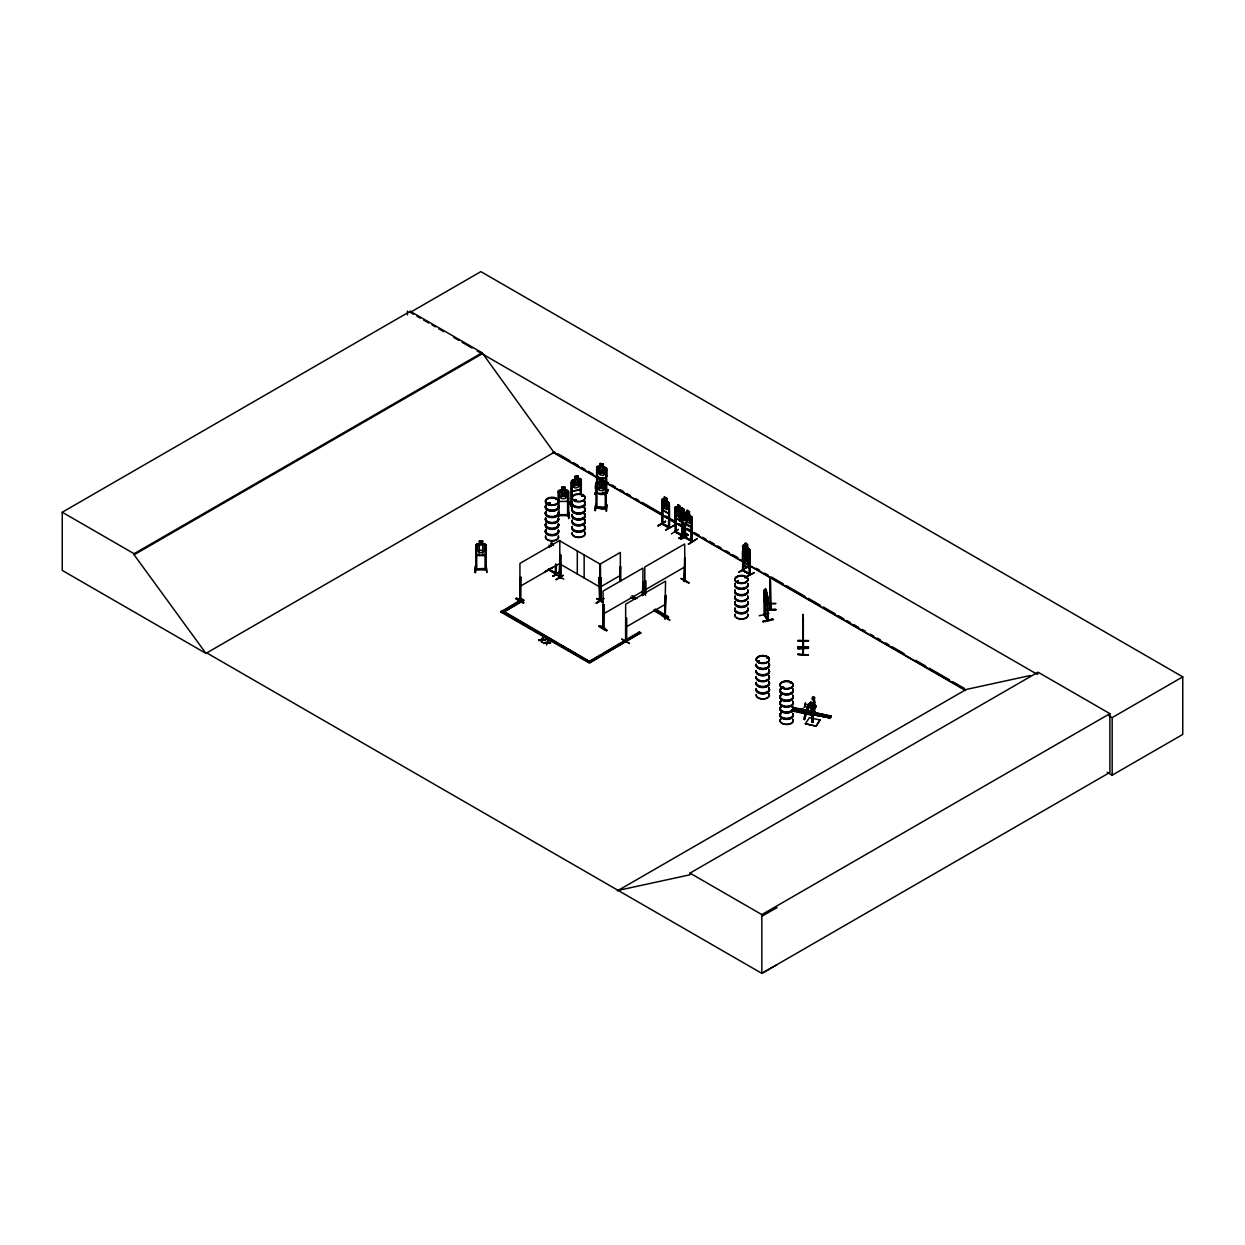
<?xml version="1.0" encoding="UTF-8"?>
<svg xmlns="http://www.w3.org/2000/svg" width="1245" height="1245" viewBox="0 0 1245 1245"><rect width="100%" height="100%" fill="white"/><g stroke="black" fill="none" stroke-linecap="round" stroke-linejoin="round"><path stroke-width="1.5" d="M802.963 635.323L802.963 630.655M802.869 628.071L802.963 632.46L802.963 625.395M808.674 705.199L809.935 703.005L808.876 706.117L808.736 703.674L807.865 704.732L807.709 707.611L809.063 705.386L808.41 706.989M802.854 617.038L802.807 635.744L802.745 627.262M803.025 616.353L802.916 634.997L802.932 626.951L802.729 629.954M802.854 622.36L802.978 619.356L802.978 620.71M802.854 620.648L802.807 633.207L802.869 625.924M802.869 627.994L802.854 626.608M759.232 661.826C756.804 659.523 759.87 663.943 759.294 660.908M758.361 661.764L758.952 660.83M767.62 658.091L767.091 658.216M783.416 687.271L781.658 687.1L783.681 686.944M790.404 683.334L791.057 683.054M802.869 628.258L802.792 622.126L802.916 626.188M802.854 620.71L803.009 614.516L802.916 647.073M802.729 639.697L802.776 633.534L802.916 640.801M803.009 614.516L802.9 617.442M814.354 708.421L814.417 712.28L814.495 708.452M813.172 705.433L813.639 700.484M804.286 707.425C804.379 708.716 805.531 702.522 805.406 702.927M599.359 481.815C590.799 481.519 611.637 482.438 602.829 481.971M596.962 484.507L595.981 484.678L596.962 484.507L596.962 507.493M606.284 490.748L605.21 493.58C596.137 497.844 592.807 486.811 597.118 481.722M599.359 478.983L602.829 479.138L599.359 478.983L599.467 481.986M595.717 504.536L594.892 510.621L595.732 504.49M595.468 510.652L596.293 504.069M605.381 484.896L606.331 484.928L605.381 484.896L605.241 507.524M605.21 493.58L597.086 493.144M606.019 511.119L606.86 504.552L606.595 511.104M809.935 703.005L804.519 719.61L804.13 717.042L805.375 715.05M814.572 703.985L814.666 702.398M813.576 700.157L813.965 698.554L812.02 697.916L812.285 699.674L814.401 699.55L814.588 704.608M603.047 602.502L596.728 598.44L602.736 601.911M767.698 603.451C765.504 613.692 771.169 592.573 764.041 590.332L764.508 589.912M763.994 597.833L764.368 601.226L764.103 590.208L764.461 615.512L764.399 613.956M767.527 619.668L768.087 620.508L767.683 596.915M810.448 702.336L816.238 706.008L810.448 702.336L810.448 708.218L813.701 710.506L810.713 707.814L810.713 701.947L816.238 706.615L813.701 710.506L813.172 708.172L813.172 722.084L812.238 722.333L810.713 701.947L810.448 708.218L812.487 708.14L813.312 704.826L814.837 705.152L813.997 708.467L814.837 705.152M808.161 706.537C808.736 702.04 808.379 709.541 805.204 706.086M809.032 705.806L809.017 704.405M813.701 700.188L813.592 703.129M770.281 609.941L770.639 603.654M770.639 604.494L770.141 577.4L770.281 610.003L770.281 608.727M548.36 502.949L547.504 503.587A6.583 3.797 0 0 1 550.321 502.684M548.345 503.089L548.205 503.914M548.843 503.914C547.037 502.684 550.43 503.789 547.847 503.883M555.83 498.856L556.406 499.494L555.675 498.871M574.147 500.132L574.723 499.587M574.443 499.712L575.89 499.712L575.003 500.194M582.038 496.039L583.049 495.712L582.084 495.619M582.084 495.93L583.096 495.79L582.395 496.195M582.255 496.164L582.816 495.51M736.915 581.866L737.912 581.026L738.627 582.131M737.912 581.073L737.196 581.633L738.067 581.088M744.728 577.54L745.848 577.54L744.775 577.447M744.837 577.524L745.21 577.182M745.599 577.182L745.21 576.98M802.916 641.642L803.399 640.257M802.932 654.652L802.916 648.614M803.367 647.12L802.947 646.155M759.232 615.761L769.005 613.427M811.989 714.568L830.275 717.851L811.973 714.583L812.316 713.836M829.87 718.458L831.193 715.968L830.866 716.918L812.176 713.058L813.981 713.447L813.888 714.599L815.133 711.689L813.218 711.44M830.851 716.918L831.193 716.171L813.218 712.249M793.034 711.082L810.884 715.035L810.962 714.21M810.884 715.035L811.351 713.961L791.773 709.557M515.803 598.658C531.74 609.77 519.383 596.184 515.803 598.674M598.892 626.36C602.315 623.698 614.89 637.673 598.923 626.282M629.425 643.4L621.909 639.105M808.207 706.242C802.698 724.637 805.562 709.93 808.565 706.833M804.254 719.548L807.927 706.18M572.171 504.754L571.144 504.661L572 504.458M668.3 513.329L669.281 511.072L668.363 513.454L662.605 510.123L661.842 506.871M686.695 522.106L685.777 524.487L686.617 514.481L680.035 509.734L679.256 510.294L680.003 521.157L685.855 524.441M749.132 559.892L749.972 557.449L749.225 559.845L743.374 556.562L742.611 545.715L743.483 545.108C747.062 548.734 743.109 539.552 747.607 544.656L748.665 554.523L747.436 556.079L745.148 554.756L743.919 551.784L745.148 543.225L747.436 544.75M802.932 641.128L803.399 646.513M803.461 647.058L803.352 641.066M749.895 563.02L749.039 565.463L743.218 562.164L742.456 558.912L743.296 562.117L749.132 565.417L749.972 563.082M748.914 567.938L749.739 558.102L747.42 555.659M742.705 545.668L743.14 564.763L748.961 568.062L749.895 565.681M576.31 482.655L573.587 480.554L575.672 483.418L573.463 487.075L576.373 483.9L579.221 486.141L577.026 483.185L579.127 479.543L576.497 482.531M581.368 486.811L580.154 489.752L572.513 491.075M581.337 486.748L580.232 489.845L572.42 491.184L571.439 488.616M823.708 715.517L822.431 715.237L823.661 714.957M541.731 642.202L542.493 639.852L545.668 639.448L542.493 640.335L541.731 642.202L541.746 639.914M546.586 645.003L548.049 640.817M541.124 641.86L542.602 637.673L543.209 638.498L542.602 637.673M542.602 638.14L541.84 639.992L538.618 640.412L541.84 639.51M563.331 493.58L560.483 491.028L562.647 494.234L560.374 497.642L563.394 494.841L566.382 497.564L564.078 494.234L566.273 490.935L563.471 493.487M567.315 501.33L568.576 498.514L567.393 501.424L559.238 501.47L558.165 498.654L559.238 501.533M486.204 552.531L485.021 555.426L476.866 555.348L475.792 552.531M543.209 638.016L542.602 639.93L545.668 639.448M793.158 710.708L811.258 714.474L791.68 710.07M802.013 709.806L801.873 710.724M605.459 478.485L606.611 475.855M584.45 507.695A6.692 3.859 0 0 1 579.532 513.454A6.692 3.859 0 0 1 572.202 508.629L569.541 502.264L571.969 506.606M658.123 525.872L665.561 521.546M738.892 572.311L746.44 567.627L738.97 571.953M556.11 579.796L563.222 575.33M678.463 529.39L671.366 533.872M680.501 539.225L688.314 534.681L680.875 539.023M596.697 468.244L597.616 468.385L597.522 482.017M596.635 474.392L597.678 477.38L605.568 478.531L606.688 475.948M597.678 477.38L605.49 478.422M596.713 489.736L594.612 494.218L597.226 489.892M597.226 489.409L595.157 493.829M606.611 469.987L605.692 469.847L605.77 492.958C604.681 491.573 608.167 491.837 605.661 492.102M605.459 495.432L608.276 489.954M608.136 489.503L605.397 495.883L608.198 489.876M759.248 661.251L758.267 661.095M680.875 510.792L680.128 510.092L678.836 511.928L676.798 508.178L678.338 512.286C675.117 514.014 677.887 517.142 678.867 513.22L680.439 516.924M559.752 577.851L560.872 578.147L560.779 555.099L559.814 554.399L559.332 578.007L560.079 554.539L559.83 577.898L560.732 578.069M598.969 599.903C601.242 600.277 597.616 598.643 599.81 600.977L599.732 563.907L559.83 540.875M682.447 520.815L682.54 536.206L675.023 532.004L675.257 530.93M676.019 509.174L675.615 532.346L675.397 530.977L676.082 531.319M682.182 535.63L682.291 535.334M675.257 531.771L682.789 536.066L682.711 520.659M684.781 536.408L685.31 537.887L685.481 524.254M691.613 540.299L692.173 541.466M691.271 541.326L691.504 523.834M475.497 566.475L475.061 572.653L475.528 566.086M549.621 569.619L549.294 569.027M549.901 569.432L549.061 568.996M549.885 570.303L549.808 569.338L549.808 570.241M555.784 564.11L555.457 573.898L555.566 573.089M549.061 569.837L556.453 574.101L555.939 572.871M661.92 524.02L662.293 522.962M662.807 501.159L661.873 500.91L662.807 501.159L662.636 524.378L662.06 522.916M742.58 570.428L742.658 562.709M743.281 570.786L743.172 569.945M749.303 551.193L750.237 551.442L749.303 551.193L749.303 574.318C751.964 572.031 745.086 573.758 743.063 570.241M749.21 574.225L750.05 573.821M520.348 599.763L520.177 600.666L520.192 577.571M560.499 578.334L560.141 576.902M684.252 580.761L685.03 580.31L684.19 580.995M684.937 581.182L683.925 581.446L684.672 557.978L684.999 581.197L684.672 543.972L644.785 567.004L644.785 593.958M665.157 617.894L665.919 617.489L665.079 618.174M665.266 618.718L665.561 595.157L664.814 618.625L665.888 617.536M808.752 705.682L809.655 702.943M812.238 722.333L812.238 708.421L810.448 708.218L810.013 705.557L810.837 704.296L812.347 704.623L813.701 709.899L816.238 706.008L812.643 706.226L813.312 704.826M810.837 706.335L810.013 707.611L814.557 708.592M812.347 706.662L811.522 707.938L812.347 704.623M805.313 723.874L809.359 717.68L820.082 719.999L816.051 726.193L805.313 723.75L816.051 726.084L820.082 719.89M813.358 709.946L813.452 713.525L814.417 712.28M815.133 711.689L815.039 712.638M803.243 709.494L800.535 708.592L798.621 711.44M803.243 709.199L801.329 712.047M808.363 710.662L805.655 709.743L803.725 712.591M808.363 710.35L806.433 713.198M810.168 710.755C806.355 718.163 809.452 708.156 812.876 711.377M805.173 715.221L804.379 719.47M549.418 503.883L548.687 502.949M556.406 499.307L555.457 499.385M686.228 519.974L687.8 517.78L686.26 513.656L688.298 517.422C689.201 513.671 692.142 516.846 688.827 518.387L690.461 522.667L688.329 518.698L686.571 520.519M748.65 560.048L747.42 561.62L745.101 560.312L743.856 557.34L743.856 552.049L745.101 551.8L743.281 550.866M747.249 564.265L748.494 562.693L748.65 554.756L744.93 551.426M571.237 482.484L572.249 482.515L571.237 482.484L571.284 505.766L571.408 480.959L574.708 479.341M580.154 478.516L572.513 479.839L571.408 480.959M568.576 515.663C566.942 516.753 566.911 513.594 568.56 514.621M567.502 492.444L568.467 492.631L567.502 492.444L567.627 515.741L568.467 515.663L568.576 490.903L564.997 490.048L564.997 487.215L561.76 487.324L561.76 490.156L560.017 491.137L560.017 496.413L561.76 498.669L564.997 498.622L566.724 496.319L566.724 491.028L564.997 490.11M475.621 568.654L476.788 568.654M475.621 569.494L476.788 569.494M621.846 639.199L629.41 643.447M799.835 710.07L801.36 709.448L802.107 710.397M802.029 710.319L799.85 710.35M601.07 600.93L601.008 577.867M767.169 594.192L767.698 620.601L763.994 614.952L764.088 614.096L767.636 619.294M767.34 619.185L767.667 619.699M768.04 620.446L764.523 614.905M558.289 491.168L559.332 490.125L567.315 490.079M475.792 545.014L476.897 543.925L485.036 544.096L482.671 544.003M519.928 599.53L520.939 599.576M519.959 600.386L519.928 563.425L559.814 540.392L559.83 577.991M559.332 578.007L559.192 576.917M560.048 576.808L559.332 577.166M603.949 604.868L603.016 605.117L603.949 604.868L604.012 627.947L602.938 628.134L603.763 626.873M603.918 627.978L604.027 627.029L602.938 627.356M684.05 581.337L684.75 580.964M625.581 641.222L625.659 604.198L665.561 581.166L664.814 618.625M808.752 704.608L808.674 704.483M596.013 482.78L597.164 481.877M520.861 600.308L520.861 577.182M558.227 515.881L559.129 514.714L567.611 514.605M558.211 515.01L568.576 514.823M680.159 520.612L675.802 518.138L675.039 507.291L675.91 506.668C679.505 510.325 675.63 501.112 680.066 506.201L680.066 509.034L682.462 511.493M675.132 507.369L675.833 506.715L681.669 509.952M684.594 512.722L685.372 512.162L692.002 516.94L692.002 541.699L691.924 516.924M475.839 569.463L486.204 569.463L486.204 544.921M476.648 569.463L476.804 569.105M475.652 568.903C485.892 568.218 484.943 568.669 485.97 569.432M764.803 615.435L765.301 591.079M620.026 581.384L620.352 566.397L620.617 581.337M620.29 581.539L620.617 566.553M600.681 600.712L600.417 563.923L620.352 552.406L620.352 581.197M596.9 507.773C593.491 504.863 602.175 511.695 606.19 508.24L606.284 483.138L605.179 482.08M595.904 507.493L606.346 507.913M596.9 506.933L595.888 506.902M745.024 548.827L747.498 550.228L745.024 548.827L744.93 554.445L743.701 554.694L743.701 559.985L744.93 562.942M742.456 553.869L743.249 553.309L748.914 556.686M749.023 554.025L749.972 555.472L747.327 553.154M743.218 564.716L748.961 568.062M560.094 554.71L560.779 555.099M563.798 579.127L556.671 575.065M675.039 507.291L675.646 532.331M559.067 577.026L560.592 577.493M679.988 506.248L679.91 509.127L681.139 510.777M519.928 600.463L520.597 577.026M687.053 513.127L687.053 510.279L687.069 513.313L685.824 513.547M675.802 518.138L680.237 520.566M686.975 510.325L689.528 511.695L687.069 510.481M687.069 521.811L689.372 523.118L690.601 521.562L690.601 516.27L689.528 514.527M691.24 518.231L692.173 518.465L691.24 518.231L691.24 541.357M599.608 600.915L599.312 577.353L600.059 600.821L599.234 600.339M599.981 577.742L599.047 577.509M691.924 524.596C692.796 532.3 676.922 516.364 691.146 526.884M686.4 533.498C663.227 548.22 702.88 523.989 679.054 538.307M678.945 538.307L686.758 534.121M680.813 539.396L688.267 534.696M691.162 540.626L685.31 537.28L692.173 540.641M688.407 543.8C686.182 546.259 709.152 530.728 688.827 544.018M603.669 598.254L596.215 603.078L602.549 599.748M603.701 598.643L596.215 603.078L603.763 598.721M642.249 595.421L642.918 582.084L643.167 595.188M645.455 580.606L645.455 595.406M642.498 595.577L643.167 582.24M684.75 580.123L684.19 581.586L684.937 558.118M681.529 578.645L688.656 582.707M603.28 605.272L603.265 628.351L603.685 604.728M626.344 617.8L626.344 640.833M665.079 618.781L665.826 595.312M625.986 640.537L626.671 640.101L625.846 640.584M669.919 620.088L661.998 615.606L669.53 619.885M206.857 652.956L206.047 653.438L62.25 570.412L62.25 512.24L410.29 311.297L482.142 352.771L553.994 452.433L742.051 561.013M410.29 311.297L410.29 312.37L480.866 271.628L1182.75 676.86L1182.75 734.441L1112.174 775.184L1107.132 772.258M62.25 512.24L134.102 553.714L482.142 352.771M777.067 964.688L761.831 973.372L206.763 652.909L205.939 653.376L134.102 554.788L482.142 353.845M205.939 653.376L554.803 451.966M548.921 545.294L551.457 545.839M548.874 546.991L549.808 547.224M551.286 545.746C548.671 539.583 557.604 546.928 551.286 542.913L551.364 545.886L550.15 546.119M668.3 502.077L662.698 498.669L661.842 499.276L661.873 524.036M661.873 523.958L669.203 528.176L669.203 503.447L668.332 502.015C665.157 501.813 667.585 494.701 666.666 501.144L667.896 502.793L667.896 508.084L666.666 509.641L664.379 508.318L663.149 505.346L663.149 500.054L664.379 499.634M552.671 567.269L544.765 571.828L552.562 567.627M519.928 586.457L559.814 563.425M668.332 502.015L669.281 503.462M668.565 527.864L668.783 504.614M662.682 510.076L668.44 513.407M555.83 572.871L549.621 569.852L556.048 573.416M560.188 571.626L552.671 576.388L560.53 572.218M560.203 571.657L552.764 576.388M552.671 576.388L560.203 571.969M601.055 654.745L589.414 661.468L639.276 631.946L640.739 632.787L589.414 663.149L500.863 612.026L522.262 598.938L523.725 600.51L503.774 612.026L523.725 599.779M500.863 612.026L502.311 610.455L590.861 662.309L560.795 644.941M503.976 610.221L522.262 599.67L523.725 600.51M680.035 509.734L681.7 510.699M658.185 525.997L665.67 521.188L658.185 525.514M685.746 513.033L684.159 512.115L685.388 513.78L685.388 519.056L684.159 520.628L681.871 519.305L680.641 516.317L681.871 507.96L684.081 509.329L684.159 512.115L684.081 509.329L681.793 507.82L681.793 510.839M679.256 517.889L680.097 521.11M668.456 527.149C674.541 528.44 651.851 518.838 668.705 526.993M665.67 529.825C679.941 522.589 674.852 524.581 665.717 530.214M600.417 586.955L620.352 575.439M603.016 614.158L642.918 591.126M644.785 590.037L684.672 567.004M743.483 545.108L750.066 549.901L750.05 574.661L742.658 570.397L750.206 574.396M742.907 547.209L743.405 570.817M747.529 547.535L749.972 549.948L749.957 574.661M743.374 556.562L742.705 553.262M625.659 627.231L665.561 604.198M742.969 569.401L743.405 569.992M743.405 570.226L749.863 573.758M604.37 652.831L637.611 633.627M500.863 611.295L589.414 662.418L640.739 632.787M653.781 609.91L668.534 617.473L667.071 618.314L653.781 610.626M746.44 576.746L754.33 572.622L746.502 576.653M617.333 890.891L966.198 689.465L1030.471 675.49M618.142 890.408L689.995 874.784L689.995 873.118L1038.034 672.175L1109.886 713.65L1109.886 772.429L761.831 973.372L761.831 914.593L1109.886 713.65M1038.034 673.841L1037.225 674.323L477.131 350.95M1108.844 715.673L1112.174 717.602L1182.75 676.86M766.718 657.671L767.745 657.842M783.043 687.022L782.233 687.069M761.831 916.273L777.067 907.589M479.387 544.081L477.644 545.03L477.644 550.321L479.387 552.578L482.624 552.578L484.352 550.321L484.352 545.03L482.624 544.081M599.483 481.924L597.74 482.78L597.74 488.071L599.483 490.421L602.704 490.561L604.432 488.382L604.432 483.091L602.704 482.064L602.829 479.138M603.638 626.92L603.016 627.309M738.581 582.006L737.242 582.006M606.626 493.082L606.72 468.276L603.265 466.844L603.374 463.918L600.012 463.405L600.106 466.424L598.425 467.108L598.425 472.384L600.106 474.921L603.234 475.403L604.899 473.396L604.899 468.104L603.234 466.906M801.671 710.615L800.021 710.506M805.531 702.88L804.394 707.378M811.802 721.789L813.172 722.084M600.712 601.102L600.744 577.711M575.672 500.646L574.49 500.428M765.348 588.403L765.348 591.235C765.395 583.236 768.601 599.825 766.36 601.522L764.632 596.557M764.43 591.826L764.461 615.512M766.391 592.978L766.36 590.177M768.009 597.429L767.34 596.993L767.262 620.103M762.936 621.177L772.865 619.107M763.107 621.878L773.036 619.808M677.591 507.82L676.362 508.069L676.362 513.345L677.591 516.317L679.91 517.64M578.022 475.901L577.945 478.92L579.61 479.558L579.61 484.85L577.945 487.417L574.863 487.978L573.198 486.017L573.198 480.726L574.863 479.481L574.708 476.508C579.719 474.407 576.917 479.792 581.337 479.138L581.228 494.327M578.053 475.963L574.708 476.508M580.201 480.85L581.228 480.897L580.201 480.85L580.31 494.498M668.83 526.791L669.079 528.16M749.615 574.069L749.568 566.397M759.217 661.935L758.096 661.764M538.618 639.93L545.668 639.914M538.618 640.412L541.746 640.381M547.442 642.264L550.523 642.731L547.349 643.136M543.474 642.731L546.695 642.311L544.034 643.54L543.474 642.731L550.523 642.731M543.474 643.214L546.695 642.793M547.349 642.653L550.523 642.249M476.726 569.743L476.679 546.462L475.73 546.462L476.679 546.462M681.186 578.769L688.718 583.065M574.894 499.556L576.046 499.836M606.19 507.369L596.853 506.668M606.19 508.209L606.331 484.928M675.708 531.522L675.117 531.195M675.459 531.833L675.086 508.925L675.77 509.314M675.708 532.362L676.019 516.846M682.54 535.366L675.848 531.802L682.711 535.148M685.31 537.046L684.47 536.564L685.45 536.782M692.002 541.699L684.454 537.435L684.548 524.02M662.496 523.507L661.92 523.18M668.783 527.647L668.783 510.372M823.334 715.61L822.494 715.361M561.635 490.063L561.635 487.168L565.106 487.184L565.106 490.016M561.76 490.094L558.165 491.059L558.102 500.459M559.052 492.553L558.102 492.569L559.067 492.771L558.958 515.866M558.211 514.699L558.943 514.683M559.176 515.803L558.211 515.539L568.467 515.663L568.451 492.429M568.514 512.068L568.7 518.62L569.027 512.489M485.13 546.43L486.095 546.633L485.13 546.43L485.021 569.681M486.157 566.506L486.826 572.622L486.313 566.444M475.839 568.903L485.986 568.856M475.652 569.743L486.095 569.665M770.593 580.917L770.655 610.003L770.593 603.949M775.697 603.389L765.115 603.576L775.697 603.716M765.177 609.536C797.796 609.194 742.674 610.517 775.76 609.505M765.177 609.941L775.76 610.268M479.263 541.155L482.733 541.155M476.897 543.987L479.387 543.987M479.387 545.03L482.624 545.03M479.387 550.321L482.624 550.321M476.866 555.441L485.068 555.426M803.352 618.034L803.29 654.714L803.29 648.676M808.456 640.521L797.874 640.521L808.456 641.004M808.456 640.848L797.874 641.004M797.889 646.637L808.472 647.447L797.889 646.715M808.472 647.026L797.889 647.12L808.472 647.4M797.812 648.474L808.394 648.443M797.827 654.247L808.394 655.057L797.827 654.325M808.394 654.745L797.827 654.637M605.49 507.057L606.222 507.088M626.422 639.946L625.846 641.424L625.924 618.345M605.91 492.631L606.735 492.771M475.839 569.743L475.792 544.937L475.917 552.578M813.732 698.678C817.265 698.429 811.864 694.539 812.658 697.916M823.49 714.91L822.431 715.408M805.562 704.359L808.534 704.826M603.265 463.996L600.106 463.576L600.137 466.346L596.635 466.797L596.604 491.479M597.756 466.05L605.459 467.248M602.409 492.382L606.611 493.02M782.529 705.728L781.72 705.355M596.013 507.742L596.013 482.702M814.277 699.752L814.712 702.087M810.013 705.557L811.522 705.899M812.487 706.102L813.997 706.429M813.312 706.864L815.382 707.316M813.281 712.42L831.255 716.311M813.063 712.669L831.115 716.513L812.985 713.011M812.176 713.852L830.306 717.789L812.145 714.334M791.618 707.082L812.876 711.673M792.925 707.829L812.503 712.218M792.909 708.016L810.697 712.015M792.769 708.389L810.619 712.342M791.758 709.759L809.732 713.681M791.555 710.241L811.211 714.537M662.527 524.394L662.558 501.315M549.527 570.459L549.434 569.556M556.048 574.256L556.453 564.499M802.854 654.683L802.885 614.516M801.842 709.899L799.85 710.599M749.07 554.041L743.249 550.757L742.456 551.317L742.456 561.542M747.42 554.056L745.101 552.749L745.101 558.04L747.42 559.347M743.172 553.356L745.024 554.399M747.249 556.702L744.93 555.394L744.93 560.686L747.249 561.993L747.42 550.274M692.173 541.497L684.812 537.295L684.812 523.865M681.124 578.411L689.061 582.94M563.191 575.361L556.173 579.47M599.732 600.93L599.312 577.353M596.728 598.783L602.736 602.238M410.29 312.37L413.636 314.3M416.982 316.23L420.328 318.16M423.658 320.089L428.669 322.984M432.015 324.914L435.361 326.844M438.707 328.773L443.718 331.668M453.74 337.457L458.751 340.352M462.097 342.282L472.12 348.055M666.822 498.218L664.301 496.848L664.379 499.821M662.62 498.716L664.456 499.774L664.456 496.942M668.534 504.754L669.468 505.003L669.545 528.082L662.138 523.803L662.138 500.77M743.514 556.453L749.163 559.721M680.144 521.048L685.793 524.301M558.165 453.896L569.914 460.681M573.276 462.626L578.318 465.537M581.664 467.466L585.025 469.412M588.387 471.341L593.429 474.252M603.498 480.072L608.54 482.982M611.902 484.928L615.248 486.857M620.29 489.767L623.652 491.713M627.013 493.642L630.359 495.588M635.401 498.498L638.763 500.428M642.124 502.373L660.597 513.033M665.624 515.944L675.708 521.764M679.054 523.694L684.096 526.604M687.458 528.549L690.819 530.479M694.165 532.424L699.208 535.334M702.569 537.264L705.931 539.21M709.292 541.155L714.319 544.049M717.68 545.995L721.042 547.94M726.068 550.835L729.43 552.78M732.791 554.725L737.834 557.635M756.306 568.296L759.652 570.226M764.695 573.136L768.056 575.081M771.418 577.011L783.167 583.796M786.529 585.741L805.001 596.402M808.347 598.347L820.113 605.132M823.459 607.062L835.224 613.863M838.57 615.793L843.612 618.703M846.973 620.648L850.335 622.578M853.696 624.523L858.723 627.433M862.085 629.363L865.446 631.308M870.473 634.219L873.834 636.148M877.196 638.094L880.557 640.023M885.6 642.934L888.946 644.879M892.307 646.809L904.057 653.609M915.822 660.395L925.891 666.199M929.252 668.145L949.406 679.77M952.752 681.715L964.517 688.501M750.439 565.852L965.373 689.948M552.889 452.277L596.697 477.566M601.755 480.492L667.444 518.418M670.822 520.363L741.569 561.215M749.988 566.07L965.622 690.57M631.962 595.639L636.942 598.518M655.228 609.07L668.534 616.742M655.228 609.785L668.534 617.473M632.164 597.429L635.495 599.359M630.499 597.195L633.829 599.11M559.83 563.907L599.732 586.94M548.874 570.023L556.204 574.256L556.204 564.654M640.739 633.518L639.276 631.946M503.992 612.151L557.449 643.011M548.049 641.299L547.458 640.475M689.995 873.118L761.831 914.593M810.713 707.814L813.701 709.899M548.874 570.117L548.874 569.214M484.974 543.925L486.266 545.092L486.266 552.718M681.778 535.801L682.027 520.27M767.605 620.586L767.636 619.045M747.249 555.752L748.494 557.402M765.442 589.212L766.157 590.332M765.442 590.161L766.157 591.282M764.508 601.164L767.293 605.63L764.399 601.179M572.42 491.184L571.517 488.507M569.525 502.295L571.969 507.088M679.365 512.893L680.424 515.539M762.967 621.644L772.834 619.03M596.775 474.329L597.787 477.224M813.499 709.977L813.592 713.556M475.559 566.07L475.652 572.653M1112.174 717.602L1112.174 775.184M828.158 715.517L826.913 717.229M822.914 714.381L821.684 716.077M812.752 711.097L812.752 721.54M743.592 562.958L743.67 570.677M742.907 562.569L742.907 570.241M689.528 511.695L689.372 514.621M685.232 524.41L685.31 537.887M681.778 520.426L681.778 535.864M677.685 504.941L677.685 507.773M645.719 580.761L645.719 593.709M645.05 581.15L645.05 594.098M642.918 595.032L642.918 568.093L603.016 591.126L603.202 628.351M626.593 617.956L626.593 641.082M606.58 468.369L606.58 475.917M596.775 466.782L596.744 474.407M584.154 554.912L584.154 577.945M581.119 480.694L581.119 494.125M577.306 550.959L577.306 573.992M572.14 482.313L572.249 497.875M560.515 555.254L560.592 578.334M555.519 564.265L555.519 573.961M482.671 555.426L482.733 541.093L479.263 541.093L479.387 555.441M407.473 311.079L407.473 314.892M134.102 553.714L134.102 554.788M747.794 596.028A6.614 3.813 0 0 1 741.397 600.821A6.614 3.813 0 0 1 735.017 596.028M747.778 584.574A6.598 3.813 0 0 1 741.397 589.367A6.598 3.813 0 0 1 735.032 584.574M747.778 583.5A6.598 3.813 0 0 1 741.397 588.294A6.598 3.813 0 0 1 735.032 583.5M747.778 590.924A6.598 3.813 0 0 1 741.397 595.717A6.598 3.813 0 0 1 735.032 590.924M747.871 590.535A6.692 3.859 0 0 1 741.397 595.406A6.692 3.859 0 0 1 734.939 590.535M747.871 590.208A6.692 3.859 0 0 1 741.397 595.079A6.692 3.859 0 0 1 734.939 590.208M747.778 589.865A6.598 3.813 0 0 1 741.397 594.659A6.598 3.813 0 0 1 735.032 589.865M747.871 584.185A6.692 3.859 0 0 1 741.397 589.041A6.692 3.859 0 0 1 734.939 584.185M747.871 583.858A6.692 3.859 0 0 1 741.397 588.714A6.692 3.859 0 0 1 734.939 583.858M747.794 596.308A6.614 3.813 0 0 1 741.397 601.102A6.614 3.813 0 0 1 735.017 596.308M747.747 596.853A6.567 3.797 0 0 1 741.397 601.615A6.567 3.797 0 0 1 735.064 596.853M747.794 614.143A6.614 3.813 0 0 1 741.397 618.936A6.614 3.813 0 0 1 735.017 614.143M747.794 596.495A6.614 3.813 0 0 1 741.397 601.288A6.614 3.813 0 0 1 735.017 596.495M747.778 602.689A6.598 3.813 0 0 1 741.397 607.482A6.598 3.813 0 0 1 735.032 602.689M747.778 601.615A6.598 3.813 0 0 1 741.397 606.408A6.598 3.813 0 0 1 735.032 601.615M747.778 609.038A6.598 3.813 0 0 1 741.397 613.832A6.598 3.813 0 0 1 735.032 609.038M747.871 608.649A6.692 3.859 0 0 1 741.397 613.52A6.692 3.859 0 0 1 734.939 608.649M747.871 608.323A6.692 3.859 0 0 1 741.397 613.194A6.692 3.859 0 0 1 734.939 608.323M747.778 607.965A6.598 3.813 0 0 1 741.397 612.773A6.598 3.813 0 0 1 735.032 607.965M747.871 602.3A6.692 3.859 0 0 1 741.397 607.155A6.692 3.859 0 0 1 734.939 602.3M747.871 601.973A6.692 3.859 0 0 1 741.397 606.829A6.692 3.859 0 0 1 734.939 601.973M747.794 614.361A6.614 3.813 0 0 1 741.397 619.17A6.614 3.813 0 0 1 735.017 614.361M768.896 670.573A6.583 3.797 0 0 1 763.621 675.786A6.583 3.797 0 0 1 756.275 671.491M768.912 675.942A6.614 3.813 0 0 1 763.621 681.171A6.614 3.813 0 0 1 756.244 676.875M768.912 675.662A6.614 3.813 0 0 1 763.621 680.89A6.614 3.813 0 0 1 756.244 676.595M768.99 670.183A6.692 3.859 0 0 1 763.636 675.475A6.692 3.859 0 0 1 756.166 671.117M768.99 669.857A6.692 3.859 0 0 1 763.636 675.148A6.692 3.859 0 0 1 756.166 670.79M768.896 669.499A6.583 3.797 0 0 1 763.621 674.712A6.583 3.797 0 0 1 756.275 670.433M768.912 664.207A6.598 3.813 0 0 1 763.621 669.437A6.598 3.813 0 0 1 756.26 665.141M768.99 663.818A6.692 3.859 0 0 1 763.636 669.11A6.692 3.859 0 0 1 756.166 664.752M768.99 663.492A6.692 3.859 0 0 1 763.636 668.783A6.692 3.859 0 0 1 756.166 664.425M768.896 663.149A6.583 3.797 0 0 1 763.621 668.363A6.583 3.797 0 0 1 756.275 664.067M768.912 676.159A6.614 3.813 0 0 1 763.621 681.388A6.614 3.813 0 0 1 756.244 677.078M768.896 688.687A6.583 3.797 0 0 1 763.621 693.901A6.583 3.797 0 0 1 756.275 689.606M768.912 693.776A6.614 3.813 0 0 1 763.621 699.005A6.614 3.813 0 0 1 756.244 694.71M768.865 693.652A6.552 3.782 0 0 1 763.621 698.834A6.552 3.782 0 0 1 756.291 694.57M768.99 688.298A6.692 3.859 0 0 1 763.636 693.589A6.692 3.859 0 0 1 756.166 689.232M768.99 687.971A6.692 3.859 0 0 1 763.636 693.263A6.692 3.859 0 0 1 756.166 688.905M768.896 687.613A6.583 3.797 0 0 1 763.621 692.827A6.583 3.797 0 0 1 756.275 688.547M768.912 682.322A6.598 3.813 0 0 1 763.621 687.551A6.598 3.813 0 0 1 756.26 683.256M768.99 681.933A6.692 3.859 0 0 1 763.636 687.224A6.692 3.859 0 0 1 756.166 682.867M768.99 681.606A6.692 3.859 0 0 1 763.636 686.898A6.692 3.859 0 0 1 756.166 682.54M768.896 681.264A6.583 3.797 0 0 1 763.621 686.477A6.583 3.797 0 0 1 756.275 682.182M768.865 676.486A6.552 3.782 0 0 1 763.621 681.669A6.552 3.782 0 0 1 756.291 677.404M792.8 695.675A6.692 3.859 0 0 1 785.704 700.966A6.692 3.859 0 0 1 781.315 694.772M792.707 696.064A6.583 3.797 0 0 1 785.704 701.277A6.583 3.797 0 0 1 781.409 695.177M792.723 701.168A6.614 3.813 0 0 1 785.704 706.397A6.614 3.813 0 0 1 781.378 700.281M792.723 701.386A6.614 3.813 0 0 1 785.704 706.615A6.614 3.813 0 0 1 781.378 700.484M792.8 689.325A6.692 3.859 0 0 1 785.704 694.601A6.692 3.859 0 0 1 781.315 688.407M792.707 695.006A6.583 3.797 0 0 1 785.704 700.204A6.583 3.797 0 0 1 781.409 694.103M792.707 689.714A6.583 3.797 0 0 1 785.704 694.912A6.583 3.797 0 0 1 781.409 688.812M792.8 695.348A6.692 3.859 0 0 1 785.704 700.639A6.692 3.859 0 0 1 781.315 694.445M792.8 688.999A6.692 3.859 0 0 1 785.704 694.274A6.692 3.859 0 0 1 781.315 688.08M792.707 688.641A6.598 3.813 0 0 1 785.704 693.854A6.598 3.813 0 0 1 781.393 687.754M792.8 713.79A6.692 3.859 0 0 1 785.704 719.081A6.692 3.859 0 0 1 781.315 712.887M792.707 714.179A6.583 3.797 0 0 1 785.704 719.392A6.583 3.797 0 0 1 781.409 713.292M781.424 718.256A6.552 3.782 0 0 0 785.719 724.325A6.552 3.782 0 0 0 792.676 719.143A6.614 3.813 0 0 1 785.704 724.497A6.614 3.813 0 0 1 781.378 718.381M792.676 701.978A6.552 3.782 0 0 1 785.719 707.16A6.552 3.782 0 0 1 781.424 701.091M792.723 701.651A6.614 3.813 0 0 1 785.704 706.88A6.614 3.813 0 0 1 781.378 700.748M792.8 707.44A6.692 3.859 0 0 1 785.704 712.716A6.692 3.859 0 0 1 781.315 706.522M792.707 713.12A6.583 3.797 0 0 1 785.704 718.318A6.583 3.797 0 0 1 781.409 712.218M792.707 707.829A6.583 3.797 0 0 1 785.704 713.027A6.583 3.797 0 0 1 781.409 706.927M792.8 713.463A6.692 3.859 0 0 1 785.704 718.754A6.692 3.859 0 0 1 781.315 712.56M792.8 707.113A6.692 3.859 0 0 1 785.704 712.389A6.692 3.859 0 0 1 781.315 706.195M792.707 706.755A6.598 3.813 0 0 1 785.704 711.969A6.598 3.813 0 0 1 781.393 705.868M584.372 501.004A6.583 3.797 0 0 1 579.516 506.668A6.583 3.797 0 0 1 572.295 501.922M584.372 508.411A6.598 3.813 0 0 1 579.516 514.107A6.598 3.813 0 0 1 572.295 509.329M584.45 508.022A6.692 3.859 0 0 1 579.532 513.78A6.692 3.859 0 0 1 572.202 508.956M584.372 507.353A6.583 3.797 0 0 1 579.516 513.033A6.583 3.797 0 0 1 572.295 508.271M584.45 501.673A6.692 3.859 0 0 1 579.532 507.431A6.692 3.859 0 0 1 572.202 502.591M584.45 501.346A6.692 3.859 0 0 1 579.532 507.104A6.692 3.859 0 0 1 572.202 502.264M584.372 502.062A6.583 3.797 0 0 1 579.516 507.742A6.583 3.797 0 0 1 572.295 502.98M584.372 513.78A6.598 3.813 0 0 1 579.516 519.461A6.598 3.813 0 0 1 572.295 514.699M572.295 514.294A6.583 3.797 0 0 0 579.516 519.056A6.583 3.797 0 0 0 584.372 513.391A6.567 3.797 0 0 1 580.357 518.932A6.567 3.797 0 0 1 572.093 515.274M584.387 513.998A6.614 3.813 0 0 1 579.532 519.694A6.614 3.813 0 0 1 572.28 514.916M584.372 520.177A6.583 3.797 0 0 1 579.516 525.857A6.583 3.797 0 0 1 572.295 521.095M584.372 519.118A6.583 3.797 0 0 1 579.516 524.783A6.583 3.797 0 0 1 572.295 520.037M584.372 526.526A6.598 3.813 0 0 1 579.516 532.206A6.598 3.813 0 0 1 572.295 527.444M584.45 526.137A6.692 3.859 0 0 1 579.532 531.895A6.692 3.859 0 0 1 572.202 527.071M584.45 525.81A6.692 3.859 0 0 1 579.532 531.568A6.692 3.859 0 0 1 572.202 526.744M584.45 519.788A6.692 3.859 0 0 1 579.532 525.546A6.692 3.859 0 0 1 572.202 520.706M584.45 519.461A6.692 3.859 0 0 1 579.532 525.219A6.692 3.859 0 0 1 572.202 520.379M584.372 525.468A6.583 3.797 0 0 1 579.516 531.148A6.583 3.797 0 0 1 572.295 526.386M584.372 531.848A6.583 3.797 0 0 1 579.516 537.513A6.583 3.797 0 0 1 572.295 532.767M584.341 531.506A6.552 3.782 0 0 1 579.516 537.155A6.552 3.782 0 0 1 572.327 532.424M584.356 514.341A6.567 3.797 0 0 1 580.357 519.912A6.567 3.797 0 0 1 572.093 516.239M558.491 512.411A6.692 3.859 0 0 1 551.146 517.235A6.692 3.859 0 0 1 546.228 511.477M558.367 517.764A6.567 3.797 0 0 1 552.017 522.542A6.567 3.797 0 0 1 545.668 517.764M558.491 506.046A6.692 3.859 0 0 1 551.146 510.886A6.692 3.859 0 0 1 546.228 505.128M547.286 504.318A6.692 3.859 0 0 1 550.29 503.322M558.398 506.435A6.598 3.813 0 0 1 552.017 511.228A6.598 3.813 0 0 1 545.652 506.435M547.349 504.723A6.598 3.813 0 0 1 550.321 503.743M558.491 512.084A6.692 3.859 0 0 1 551.146 516.908A6.692 3.859 0 0 1 546.228 511.15M558.491 505.719A6.692 3.859 0 0 1 551.146 510.559A6.692 3.859 0 0 1 546.228 504.801M547.286 503.992A6.692 3.859 0 0 1 550.29 502.996M558.382 505.377A6.583 3.797 0 0 1 552.017 510.154A6.583 3.797 0 0 1 545.668 505.377M558.382 512.8A6.583 3.797 0 0 1 552.017 517.578A6.583 3.797 0 0 1 545.668 512.8M558.398 511.726A6.598 3.813 0 0 1 552.017 516.519A6.598 3.813 0 0 1 545.652 511.726M558.367 518.122A6.567 3.797 0 0 1 552.017 522.9A6.567 3.797 0 0 1 545.668 518.122M558.491 530.526A6.692 3.859 0 0 1 551.146 535.35A6.692 3.859 0 0 1 546.228 529.592M558.382 518.698A6.583 3.797 0 0 1 552.017 523.491A6.583 3.797 0 0 1 545.668 518.698M558.367 535.879A6.567 3.797 0 0 1 552.017 540.657A6.567 3.797 0 0 1 545.668 535.879M558.414 518.371A6.614 3.813 0 0 1 552.017 523.18A6.614 3.813 0 0 1 545.637 518.371M558.491 524.161A6.692 3.859 0 0 1 551.146 529A6.692 3.859 0 0 1 546.228 523.242M558.491 530.199A6.692 3.859 0 0 1 551.146 535.023A6.692 3.859 0 0 1 546.228 529.265M558.491 523.834A6.692 3.859 0 0 1 551.146 528.674A6.692 3.859 0 0 1 546.228 522.916M558.398 524.55A6.598 3.813 0 0 1 552.017 529.343A6.598 3.813 0 0 1 545.652 524.55M558.382 523.491A6.583 3.797 0 0 1 552.017 528.269A6.583 3.797 0 0 1 545.668 523.491M558.382 530.915A6.583 3.797 0 0 1 552.017 535.692A6.583 3.797 0 0 1 545.668 530.915M558.398 529.841A6.598 3.813 0 0 1 552.017 534.634A6.598 3.813 0 0 1 545.652 529.841M558.367 536.237A6.567 3.797 0 0 1 552.017 541.015A6.567 3.797 0 0 1 545.668 536.237M802.807 637.487L802.869 639.697L802.869 637.58M766.998 601.195L765.955 596.915L764.912 598.036L764.944 591.468L765.924 595.608L766.951 594.612L766.998 601.195M667.787 509.096L665.639 505.221C664.83 509.096 661.686 506.03 665.126 504.287L663.585 500.163L665.608 503.929C666.495 500.179 669.421 503.385 666.137 504.894L667.787 509.096M685.046 520.208L682.914 516.333C681.824 520.099 679.132 517.157 682.385 515.399L680.859 511.275L682.867 515.041C683.77 511.29 686.695 514.481 683.412 516.006L685.046 520.208M748.556 555.535L746.424 551.659C745.615 555.535 742.456 552.469 745.895 550.726L744.354 546.602L746.377 550.368C747.28 546.617 750.206 549.823 746.907 551.333L748.556 555.535M748.323 561.199L746.16 557.324C745.055 561.106 742.331 558.18 745.63 556.406L744.074 552.298L746.113 556.033C747.093 552.36 749.863 555.332 746.658 556.997L748.323 561.199M598.176 482.889L600.37 486.25L598.082 489.503L601.07 486.873L604.058 489.767L601.802 486.281C605.973 483.278 602.611 481.333 601.117 485.612L598.176 482.889M516.161 598.347L523.678 602.689L516.146 598.394M599.25 626.033L606.829 630.421L599.25 626.033M604.634 474.469L601.724 471.373C600.572 475.683 596.324 473.458 601.008 470.641L598.907 467.077L601.662 470.096L604.51 467.933L602.393 470.875L604.634 474.469M824.735 714.568L823.49 716.684L824.735 714.568M826.353 714.926L825.108 717.027L826.353 714.926M829.372 715.579L828.127 717.68L829.372 715.579M577.4 476.664L575.408 477.022L575.408 477.955L577.4 477.598L577.4 476.664M577.945 479.87L574.863 480.43L574.863 485.706L577.945 485.145L577.945 479.87M564.421 487.76L562.335 487.791L562.335 488.74L564.421 488.709L564.421 487.76M564.997 491.059L561.76 491.106L561.76 496.397L564.997 496.35L564.997 491.059M482.048 541.715L479.963 541.715L479.963 542.664L482.048 542.664L482.048 541.715M808.394 648.131L797.812 648.614L808.394 648.131M602.129 479.683L600.059 479.59L600.059 480.523L602.129 480.617L602.129 479.683M602.704 483.013L599.483 482.858L599.483 488.149L602.704 488.305L602.704 483.013M602.673 464.447L600.65 464.136L600.65 465.085L602.673 465.397L602.673 464.447M603.234 467.84L600.106 467.357L600.106 472.649L603.234 473.131L603.234 467.84M747 550.523L745.506 549.683L747 551.457L747 550.523M746.844 553.154L745.35 552.313L746.844 554.103L746.844 553.154M679.49 506.544L678.011 505.688L679.49 507.478L679.49 506.544M688.952 512.022L687.473 511.181L688.952 512.971L688.952 512.022M679.91 510.076L677.591 508.723L677.591 514.06L679.91 515.368L679.91 510.076M689.372 515.57L687.069 514.247L687.069 519.538L689.372 520.861L689.372 515.57M747.031 544.983L745.553 544.127L747.031 545.917L747.031 544.983M666.262 498.545L664.783 497.689L666.262 499.478L666.262 498.545M683.754 509.516L682.276 508.676L683.754 510.466L683.754 509.516M747.436 548.516L745.148 547.193L745.148 552.484L747.436 553.807L747.436 548.516M666.666 502.077L664.379 500.755L664.379 506.046L666.666 507.369L666.666 502.077M684.159 513.064L681.871 511.742L681.871 517.033L684.159 518.356L684.159 513.064M553.247 544.61L551.784 543.769L553.247 545.559L553.247 544.61M766.36 593.958L765.239 592.2L765.239 597.491L766.36 599.25L766.36 593.958M738.098 582.473A6.614 3.813 0 0 0 748.012 579.174A6.614 3.813 0 0 0 738.098 575.875A6.614 3.813 0 0 0 738.098 582.473M738.114 582.971A6.567 3.797 0 0 0 747.98 579.688A6.567 3.797 0 0 0 738.114 576.404A6.567 3.797 0 0 0 738.114 582.971A6.567 3.797 0 0 0 747.98 579.719A6.567 3.797 0 0 0 738.114 576.419A6.567 3.797 0 0 0 738.114 583.002M758.75 662.293A6.614 3.813 0 0 0 769.348 659.788A6.614 3.813 0 0 0 760.29 655.741A6.614 3.813 0 0 0 758.75 662.293M758.781 662.791A6.552 3.782 0 0 0 769.285 660.317A6.552 3.782 0 0 0 760.322 656.302A6.552 3.782 0 0 0 758.781 662.791M758.75 662.496A6.614 3.813 0 0 0 769.348 660.006A6.614 3.813 0 0 0 760.29 655.944A6.614 3.813 0 0 0 758.75 662.496M782.56 687.785A6.614 3.813 0 0 0 793.158 685.295A6.614 3.813 0 0 0 784.101 681.233A6.614 3.813 0 0 0 782.56 687.785M782.591 688.283A6.552 3.782 0 0 0 793.096 685.808A6.552 3.782 0 0 0 784.132 681.793A6.552 3.782 0 0 0 782.591 688.283M782.56 688.003A6.614 3.813 0 0 0 793.158 685.497A6.614 3.813 0 0 0 784.101 681.451A6.614 3.813 0 0 0 782.56 688.003M575.361 500.863A6.598 3.813 0 0 0 585.259 497.564A6.598 3.813 0 0 0 575.361 494.265A6.598 3.813 0 0 0 575.361 500.863M575.377 501.408A6.567 3.797 0 0 0 585.228 498.124A6.567 3.797 0 0 0 575.377 494.841A6.567 3.797 0 0 0 575.377 501.408M548.718 504.349A6.614 3.813 0 0 0 558.631 501.05A6.614 3.813 0 0 0 548.718 497.735A6.614 3.813 0 0 0 548.718 504.349M548.734 504.847A6.567 3.797 0 0 0 558.6 501.564A6.567 3.797 0 0 0 548.734 498.28A6.567 3.797 0 0 0 548.734 504.847A6.567 3.797 0 0 0 558.6 501.579A6.567 3.797 0 0 0 548.734 498.296A6.567 3.797 0 0 0 548.734 504.863"/></g></svg>
